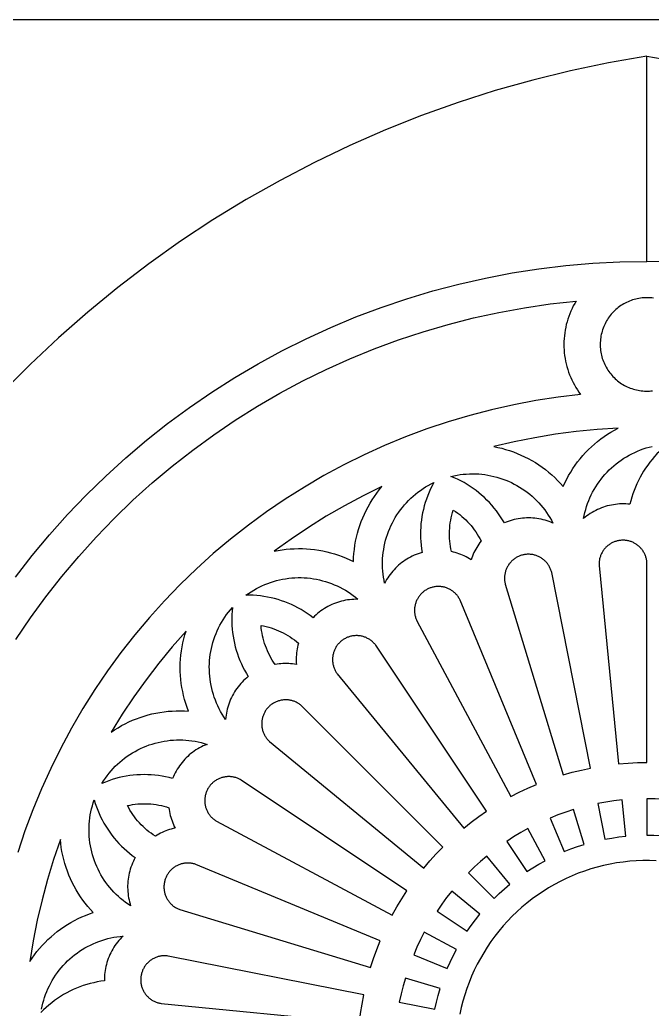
# Model space of a CAD drawing. Header units: millimetres. Extents: x 4241 to 4790, y 640 to 1600.
# Drawn here: x 4342.6 to 4516.7, y 1328 to 1600.3 of the extents above; entities that cross this region are included whole.
import ezdxf

# ---------------------------------------------------------------- set-up
doc = ezdxf.new("R2010")
doc.units = ezdxf.units.MM
doc.layers.add('Layer 05', color=12, linetype='Continuous', true_color=0xde0000)

msp = doc.modelspace()

# ---------------------------------------------------------------- linework, layer by layer
at = {"layer": 'Layer 05'}
msp.add_lwpolyline([(4240.62, 1077.15), (4789.85, 1077.15), (4789.85, 1600.32), (4240.62, 1600.32)], close=True, dxfattribs=at)
for points in [[(4515.24, 1590.32), (4504.68, 1588.48), (4494.19, 1586.28), (4483.78, 1583.73), (4473.47, 1580.82), (4463.26, 1577.55), (4453.17, 1573.94), (4443.21, 1569.99), (4433.39, 1565.7), (4423.72, 1561.07), (4414.22, 1556.12), (4404.89, 1550.84), (4395.75, 1545.25), (4386.8, 1539.35), (4378.06, 1533.15), (4369.54, 1526.64), (4361.25, 1519.86), (4353.19, 1512.79), (4345.39, 1505.45), (4337.83, 1497.85)], [(4515.24, 1533.82), (4515.24, 1590.32)], [(4515.24, 1533.82), (4515.24, 1590.32)], [(4515.24, 1590.32), (4525.79, 1588.48)], [(4341.36, 1446.94), (4345.94, 1452.83), (4350.72, 1458.56), (4355.7, 1464.12), (4360.86, 1469.51), (4366.21, 1474.72), (4371.73, 1479.74), (4377.42, 1484.57), (4383.27, 1489.2), (4389.28, 1493.62), (4395.44, 1497.84), (4401.74, 1501.85), (4408.17, 1505.63), (4414.72, 1509.2), (4421.4, 1512.53), (4428.19, 1515.64), (4435.08, 1518.51), (4442.06, 1521.14), (4449.13, 1523.53), (4456.28, 1525.67), (4463.49, 1527.57), (4470.77, 1529.23), (4478.1, 1530.63), (4485.48, 1531.77), (4492.89, 1532.67), (4500.32, 1533.31), (4507.77, 1533.69), (4515.24, 1533.82)], [(4522.7, 1533.69), (4515.24, 1533.82)], [(4341.5, 1429.72), (4345.52, 1435.66), (4349.74, 1441.45), (4354.16, 1447.09), (4358.78, 1452.58), (4363.58, 1457.91), (4368.56, 1463.06), (4373.71, 1468.05), (4379.04, 1472.85), (4384.53, 1477.46), (4390.17, 1481.88), (4395.96, 1486.1), (4401.9, 1490.12), (4407.97, 1493.94), (4414.17, 1497.54), (4420.49, 1500.92), (4426.93, 1504.08), (4433.47, 1507.02), (4440.1, 1509.74), (4446.83, 1512.22), (4453.64, 1514.46), (4460.52, 1516.47), (4467.47, 1518.25), (4474.47, 1519.78), (4481.52, 1521.06), (4488.62, 1522.11), (4495.74, 1522.9)], [(4495.74, 1522.9), (4495.35, 1522.23), (4494.97, 1521.54), (4494.62, 1520.84), (4494.3, 1520.13), (4493.99, 1519.41), (4493.72, 1518.68), (4493.47, 1517.94), (4493.24, 1517.19), (4493.04, 1516.44), (4492.87, 1515.68), (4492.72, 1514.91), (4492.6, 1514.14), (4492.5, 1513.36), (4492.43, 1512.58), (4492.39, 1511.8), (4492.37, 1511.02), (4492.39, 1510.24), (4492.42, 1509.46), (4492.49, 1508.68), (4492.58, 1507.9), (4492.7, 1507.13), (4492.84, 1506.36), (4493.01, 1505.6), (4493.21, 1504.84), (4493.43, 1504.09), (4493.68, 1503.35), (4493.95, 1502.62), (4494.25, 1501.9), (4494.57, 1501.18), (4494.92, 1500.48), (4495.29, 1499.8), (4495.68, 1499.12), (4496.09, 1498.46), (4496.53, 1497.81), (4496.99, 1497.18)], [(4517.02, 1523.7), (4516.57, 1523.75), (4516.13, 1523.79), (4515.68, 1523.81), (4515.24, 1523.82), (4514.79, 1523.81), (4514.34, 1523.79), (4513.9, 1523.75), (4513.46, 1523.7), (4513.01, 1523.63), (4512.58, 1523.54), (4512.14, 1523.44), (4511.71, 1523.33), (4511.28, 1523.2), (4510.86, 1523.05), (4510.44, 1522.89), (4510.03, 1522.72), (4509.63, 1522.53), (4509.23, 1522.33), (4508.84, 1522.12), (4508.45, 1521.89), (4508.08, 1521.65), (4507.71, 1521.39), (4507.35, 1521.12), (4507.01, 1520.84), (4506.67, 1520.55), (4506.34, 1520.25), (4506.02, 1519.93), (4505.72, 1519.61), (4505.42, 1519.27), (4505.14, 1518.93), (4504.87, 1518.57), (4504.61, 1518.21), (4504.37, 1517.84), (4504.13, 1517.45), (4503.92, 1517.06), (4503.71, 1516.67), (4503.52, 1516.26), (4503.34, 1515.86), (4503.18, 1515.44), (4503.03, 1515.02), (4502.9, 1514.59), (4502.78, 1514.16), (4502.68, 1513.73), (4502.59, 1513.29), (4502.51, 1512.85), (4502.46, 1512.41), (4502.41, 1511.96), (4502.39, 1511.52), (4502.37, 1511.07), (4502.38, 1510.62), (4502.4, 1510.18), (4502.43, 1509.73), (4502.48, 1509.29), (4502.55, 1508.85), (4502.63, 1508.41), (4502.73, 1507.97), (4502.84, 1507.54), (4502.96, 1507.11), (4503.1, 1506.69), (4503.26, 1506.27), (4503.43, 1505.86), (4503.61, 1505.45), (4503.81, 1505.05), (4504.02, 1504.66), (4504.25, 1504.27), (4504.49, 1503.89), (4504.74, 1503.53), (4505, 1503.17), (4505.28, 1502.82), (4505.57, 1502.48), (4505.87, 1502.14), (4506.18, 1501.83), (4506.5, 1501.52), (4506.84, 1501.22), (4507.18, 1500.93), (4507.53, 1500.66), (4507.89, 1500.4), (4508.27, 1500.15), (4508.64, 1499.91), (4509.03, 1499.69), (4509.43, 1499.48), (4509.83, 1499.29), (4510.24, 1499.11), (4510.65, 1498.94), (4511.07, 1498.79), (4511.5, 1498.65), (4511.92, 1498.53), (4512.36, 1498.42), (4512.79, 1498.33), (4513.23, 1498.25), (4513.68, 1498.19), (4514.12, 1498.15), (4514.57, 1498.11), (4515.01, 1498.1), (4515.46, 1498.1), (4515.91, 1498.11), (4516.35, 1498.15), (4516.79, 1498.19)], [(4496.99, 1497.18), (4490.81, 1496.45), (4484.66, 1495.51), (4478.55, 1494.36), (4472.48, 1493), (4466.46, 1491.43), (4460.49, 1489.66), (4454.59, 1487.68), (4448.76, 1485.5), (4443.01, 1483.13), (4437.35, 1480.56), (4431.77, 1477.8), (4426.3, 1474.84), (4420.92, 1471.71), (4415.66, 1468.39), (4410.52, 1464.89), (4405.49, 1461.22), (4400.6, 1457.37), (4395.84, 1453.37), (4391.22, 1449.2), (4386.75, 1444.88), (4382.42, 1440.4), (4378.25, 1435.78), (4374.25, 1431.02), (4370.4, 1426.13), (4366.73, 1421.11), (4363.23, 1415.96), (4359.91, 1410.7), (4356.78, 1405.32), (4353.83, 1399.85), (4351.06, 1394.27), (4348.49, 1388.61), (4346.12, 1382.86), (4343.94, 1377.03), (4341.97, 1371.13)], [(4507.29, 1487.91), (4501.52, 1487.55), (4495.77, 1486.99), (4490.04, 1486.24), (4484.34, 1485.29), (4478.67, 1484.16), (4473.05, 1482.83)], [(4492.18, 1471.85), (4492.64, 1472.87), (4493.15, 1473.88), (4493.68, 1474.86), (4494.25, 1475.83), (4494.86, 1476.78), (4495.49, 1477.71), (4496.16, 1478.62), (4496.86, 1479.5), (4497.58, 1480.36), (4498.34, 1481.19), (4499.13, 1482), (4499.94, 1482.77), (4500.78, 1483.52), (4501.64, 1484.25), (4502.53, 1484.94), (4503.44, 1485.6), (4504.37, 1486.22), (4505.32, 1486.82), (4506.3, 1487.38), (4507.29, 1487.91)], [(4473.05, 1482.83), (4474.15, 1482.62), (4475.25, 1482.36), (4476.33, 1482.07), (4477.41, 1481.73), (4478.47, 1481.37), (4479.52, 1480.96), (4480.55, 1480.52), (4481.57, 1480.05), (4482.58, 1479.54), (4483.56, 1479), (4484.53, 1478.42), (4485.47, 1477.81), (4486.4, 1477.17), (4487.3, 1476.5), (4488.18, 1475.79), (4489.03, 1475.06), (4489.86, 1474.3), (4490.66, 1473.51), (4491.43, 1472.69), (4492.18, 1471.85)], [(4497.81, 1463.04), (4497.97, 1463.88), (4498.17, 1464.71), (4498.39, 1465.53), (4498.64, 1466.35), (4498.91, 1467.16), (4499.22, 1467.96), (4499.55, 1468.74), (4499.91, 1469.52), (4500.29, 1470.28), (4500.7, 1471.03), (4501.14, 1471.76), (4501.6, 1472.48), (4502.09, 1473.18), (4502.6, 1473.87), (4503.13, 1474.54), (4503.69, 1475.18), (4504.27, 1475.81), (4504.87, 1476.42), (4505.49, 1477.01), (4506.13, 1477.57), (4506.79, 1478.12), (4507.46, 1478.64), (4508.16, 1479.13), (4508.87, 1479.61), (4509.6, 1480.05), (4510.34, 1480.48), (4511.1, 1480.87), (4511.87, 1481.24), (4512.65, 1481.59), (4513.44, 1481.9), (4514.24, 1482.19), (4515.06, 1482.45), (4515.88, 1482.69), (4516.71, 1482.89)], [(4520.93, 1483.48), (4520.17, 1482.85), (4519.42, 1482.19), (4518.7, 1481.51), (4518, 1480.8), (4517.32, 1480.07), (4516.67, 1479.32), (4516.05, 1478.55), (4515.45, 1477.75), (4514.88, 1476.94), (4514.34, 1476.1), (4513.82, 1475.25), (4513.34, 1474.38), (4512.88, 1473.5), (4512.46, 1472.6), (4512.07, 1471.69), (4511.7, 1470.76), (4511.37, 1469.83), (4511.07, 1468.88), (4510.81, 1467.92), (4510.57, 1466.95)], [(4461.28, 1474.63), (4462.11, 1474.82), (4462.95, 1474.98), (4463.79, 1475.12), (4464.64, 1475.22), (4465.49, 1475.29), (4466.35, 1475.34), (4467.2, 1475.35), (4468.05, 1475.34), (4468.91, 1475.3), (4469.76, 1475.22), (4470.61, 1475.12), (4471.45, 1474.99), (4472.29, 1474.83), (4473.12, 1474.64), (4473.95, 1474.43), (4474.77, 1474.18), (4475.57, 1473.91), (4476.37, 1473.61), (4477.16, 1473.28), (4477.94, 1472.92), (4478.7, 1472.54), (4479.45, 1472.13), (4480.19, 1471.7), (4480.91, 1471.24), (4481.61, 1470.76), (4482.3, 1470.25), (4482.97, 1469.72), (4483.62, 1469.16), (4484.25, 1468.59), (4484.86, 1467.99), (4485.45, 1467.37), (4486.02, 1466.74), (4486.57, 1466.08), (4487.09, 1465.4), (4487.59, 1464.71), (4488.06, 1464), (4488.51, 1463.28), (4488.94, 1462.54), (4489.34, 1461.78)], [(4475.99, 1461.82), (4475.49, 1462.68), (4474.95, 1463.52), (4474.39, 1464.34), (4473.8, 1465.14), (4473.19, 1465.92), (4472.55, 1466.68), (4471.88, 1467.42), (4471.19, 1468.13), (4470.47, 1468.82), (4469.73, 1469.49), (4468.97, 1470.13), (4468.19, 1470.74), (4467.39, 1471.33), (4466.56, 1471.89), (4465.72, 1472.42), (4464.87, 1472.92), (4463.99, 1473.39), (4463.1, 1473.84), (4462.2, 1474.25), (4461.28, 1474.63)], [(4442.25, 1471.82), (4437.06, 1469.27), (4431.96, 1466.55), (4426.96, 1463.67), (4422.05, 1460.61), (4417.25, 1457.4), (4412.56, 1454.02)], [(4434.44, 1451.19), (4434.48, 1452.31), (4434.56, 1453.43), (4434.68, 1454.55), (4434.83, 1455.67), (4435.03, 1456.77), (4435.26, 1457.88), (4435.53, 1458.97), (4435.84, 1460.05), (4436.18, 1461.12), (4436.56, 1462.18), (4436.98, 1463.22), (4437.43, 1464.25), (4437.92, 1465.27), (4438.44, 1466.26), (4438.99, 1467.24), (4439.58, 1468.2), (4440.2, 1469.14), (4440.86, 1470.05), (4441.54, 1470.95), (4442.25, 1471.82)], [(4443.02, 1445.21), (4442.85, 1446.04), (4442.7, 1446.89), (4442.59, 1447.73), (4442.51, 1448.58), (4442.46, 1449.43), (4442.43, 1450.29), (4442.44, 1451.14), (4442.47, 1452), (4442.54, 1452.85), (4442.63, 1453.7), (4442.75, 1454.54), (4442.91, 1455.38), (4443.09, 1456.22), (4443.3, 1457.05), (4443.53, 1457.87), (4443.8, 1458.68), (4444.09, 1459.48), (4444.41, 1460.27), (4444.76, 1461.05), (4445.14, 1461.82), (4445.54, 1462.57), (4445.96, 1463.31), (4446.42, 1464.04), (4446.89, 1464.75), (4447.39, 1465.44), (4447.92, 1466.11), (4448.46, 1466.77), (4449.03, 1467.4), (4449.62, 1468.02), (4450.24, 1468.62), (4450.87, 1469.19), (4451.52, 1469.74), (4452.19, 1470.27), (4452.88, 1470.78), (4453.58, 1471.26), (4454.3, 1471.72), (4455.04, 1472.15), (4455.79, 1472.56), (4456.56, 1472.94)], [(4456.56, 1472.94), (4456.09, 1472.06), (4455.65, 1471.17), (4455.24, 1470.26), (4454.87, 1469.34), (4454.52, 1468.41), (4454.21, 1467.47), (4453.93, 1466.51), (4453.68, 1465.55), (4453.46, 1464.58), (4453.28, 1463.6), (4453.13, 1462.62), (4453.02, 1461.63), (4452.94, 1460.64), (4452.89, 1459.65), (4452.87, 1458.65), (4452.89, 1457.66), (4452.95, 1456.67), (4453.03, 1455.68), (4453.15, 1454.69), (4453.31, 1453.71)], [(4461.42, 1453.95), (4461.27, 1454.65), (4461.14, 1455.36), (4461.04, 1456.08), (4460.96, 1456.8), (4460.91, 1457.52), (4460.88, 1458.24), (4460.88, 1458.96), (4460.9, 1459.69), (4460.94, 1460.41), (4461.01, 1461.13), (4461.1, 1461.84), (4461.22, 1462.56), (4461.36, 1463.27), (4461.53, 1463.97), (4461.72, 1464.67), (4461.93, 1465.36)], [(4461.93, 1465.36), (4462.54, 1464.96), (4463.13, 1464.54), (4463.7, 1464.1), (4464.26, 1463.64), (4464.8, 1463.17), (4465.33, 1462.67), (4465.84, 1462.16), (4466.33, 1461.63), (4466.81, 1461.09), (4467.26, 1460.52), (4467.7, 1459.95), (4468.11, 1459.36), (4468.51, 1458.75), (4468.88, 1458.13), (4469.24, 1457.5), (4469.57, 1456.86)], [(4510.57, 1466.95), (4510, 1467.01), (4509.43, 1467.05), (4508.86, 1467.06), (4508.29, 1467.06), (4507.72, 1467.04), (4507.15, 1467), (4506.58, 1466.93), (4506.01, 1466.85), (4505.45, 1466.75), (4504.89, 1466.63), (4504.33, 1466.49), (4503.78, 1466.34), (4503.24, 1466.16), (4502.7, 1465.96), (4502.17, 1465.75), (4501.65, 1465.51), (4501.13, 1465.26), (4500.62, 1465), (4500.13, 1464.71), (4499.64, 1464.41), (4499.17, 1464.09), (4498.7, 1463.75), (4498.25, 1463.4), (4497.81, 1463.04)], [(4489.34, 1461.78), (4488.81, 1462), (4488.28, 1462.21), (4487.74, 1462.39), (4487.19, 1462.56), (4486.64, 1462.71), (4486.08, 1462.84), (4485.52, 1462.95), (4484.95, 1463.04), (4484.38, 1463.11), (4483.81, 1463.16), (4483.24, 1463.19), (4482.67, 1463.2), (4482.1, 1463.2), (4481.52, 1463.17), (4480.95, 1463.12), (4480.39, 1463.05), (4479.82, 1462.97), (4479.26, 1462.86), (4478.7, 1462.73), (4478.15, 1462.59), (4477.6, 1462.43), (4477.05, 1462.24), (4476.52, 1462.04), (4475.99, 1461.82)], [(4515.24, 1450.79), (4515.22, 1451.02), (4515.2, 1451.25), (4515.17, 1451.47), (4515.13, 1451.7), (4515.08, 1451.92), (4515.03, 1452.14), (4514.97, 1452.36), (4514.9, 1452.58), (4514.82, 1452.79), (4514.74, 1453), (4514.65, 1453.21), (4514.55, 1453.42), (4514.44, 1453.62), (4514.33, 1453.82), (4514.21, 1454.01), (4514.09, 1454.2), (4513.95, 1454.39), (4513.82, 1454.57), (4513.67, 1454.74), (4513.52, 1454.91), (4513.36, 1455.08), (4513.2, 1455.24), (4513.04, 1455.39), (4512.86, 1455.54), (4512.68, 1455.69), (4512.5, 1455.82), (4512.32, 1455.95), (4512.12, 1456.07), (4511.93, 1456.19), (4511.73, 1456.3), (4511.53, 1456.4), (4511.32, 1456.5), (4511.11, 1456.59), (4510.9, 1456.67), (4510.68, 1456.74), (4510.46, 1456.81), (4510.24, 1456.87), (4510.02, 1456.92), (4509.8, 1456.96), (4509.57, 1457), (4509.35, 1457.03), (4509.12, 1457.05), (4508.89, 1457.06), (4508.67, 1457.06), (4508.44, 1457.06), (4508.21, 1457.05), (4507.98, 1457.03), (4507.76, 1457), (4507.53, 1456.97), (4507.31, 1456.93), (4507.09, 1456.88), (4506.87, 1456.82), (4506.65, 1456.75), (4506.43, 1456.68), (4506.22, 1456.6), (4506.01, 1456.51), (4505.8, 1456.42), (4505.6, 1456.32), (4505.4, 1456.21), (4505.2, 1456.09), (4505.01, 1455.97), (4504.82, 1455.84), (4504.64, 1455.71), (4504.46, 1455.57), (4504.29, 1455.42), (4504.12, 1455.26), (4503.96, 1455.11), (4503.8, 1454.94), (4503.65, 1454.77), (4503.5, 1454.6), (4503.36, 1454.42), (4503.23, 1454.23), (4503.1, 1454.04), (4502.98, 1453.85), (4502.87, 1453.65), (4502.76, 1453.45), (4502.67, 1453.24), (4502.57, 1453.04), (4502.49, 1452.83), (4502.41, 1452.61), (4502.34, 1452.39), (4502.28, 1452.18), (4502.22, 1451.95), (4502.18, 1451.73), (4502.14, 1451.51), (4502.1, 1451.28), (4502.08, 1451.06), (4502.06, 1450.83), (4502.05, 1450.6), (4502.05, 1450.37), (4502.06, 1450.15)], [(4412.56, 1454.02), (4413.66, 1454.24), (4414.77, 1454.42), (4415.89, 1454.57), (4417.01, 1454.67), (4418.13, 1454.74), (4419.26, 1454.77), (4420.38, 1454.76), (4421.51, 1454.71), (4422.63, 1454.62), (4423.74, 1454.5), (4424.86, 1454.33), (4425.96, 1454.13), (4427.06, 1453.89), (4428.15, 1453.62), (4429.23, 1453.3), (4430.3, 1452.95), (4431.36, 1452.56), (4432.4, 1452.14), (4433.43, 1451.68), (4434.44, 1451.19)], [(4469.57, 1456.86), (4469.24, 1456.44), (4468.94, 1456), (4468.64, 1455.56), (4468.36, 1455.1), (4468.09, 1454.64), (4467.84, 1454.16), (4467.61, 1453.68), (4467.39, 1453.2), (4467.18, 1452.7), (4466.99, 1452.2), (4466.82, 1451.7)], [(4453.31, 1453.71), (4452.76, 1453.54), (4452.22, 1453.36), (4451.68, 1453.15), (4451.16, 1452.93), (4450.64, 1452.69), (4450.12, 1452.44), (4449.62, 1452.16), (4449.13, 1451.87), (4448.65, 1451.56), (4448.18, 1451.24), (4447.72, 1450.89), (4447.27, 1450.54), (4446.83, 1450.17), (4446.41, 1449.78), (4446, 1449.38), (4445.61, 1448.96), (4445.23, 1448.53), (4444.87, 1448.09), (4444.52, 1447.64), (4444.18, 1447.17), (4443.87, 1446.7), (4443.57, 1446.21), (4443.28, 1445.71), (4443.02, 1445.21)], [(4466.82, 1451.7), (4466.37, 1451.98), (4465.9, 1452.25), (4465.43, 1452.5), (4464.95, 1452.74), (4464.47, 1452.96), (4463.97, 1453.16), (4463.47, 1453.35), (4462.97, 1453.53), (4462.46, 1453.68), (4461.94, 1453.82), (4461.42, 1453.95)], [(4489.01, 1448.21), (4488.95, 1448.43), (4488.89, 1448.65), (4488.81, 1448.86), (4488.73, 1449.08), (4488.64, 1449.29), (4488.55, 1449.49), (4488.44, 1449.7), (4488.33, 1449.89), (4488.22, 1450.09), (4488.09, 1450.28), (4487.96, 1450.47), (4487.83, 1450.65), (4487.69, 1450.83), (4487.54, 1451), (4487.38, 1451.17), (4487.22, 1451.33), (4487.06, 1451.49), (4486.88, 1451.64), (4486.71, 1451.78), (4486.53, 1451.92), (4486.34, 1452.05), (4486.15, 1452.18), (4485.96, 1452.29), (4485.76, 1452.41), (4485.56, 1452.51), (4485.35, 1452.61), (4485.14, 1452.7), (4484.93, 1452.78), (4484.72, 1452.86), (4484.5, 1452.93), (4484.28, 1452.99), (4484.06, 1453.04), (4483.84, 1453.09), (4483.61, 1453.13), (4483.39, 1453.16), (4483.16, 1453.18), (4482.93, 1453.2), (4482.71, 1453.2), (4482.48, 1453.2), (4482.25, 1453.19), (4482.02, 1453.18), (4481.8, 1453.15), (4481.57, 1453.12), (4481.35, 1453.08), (4481.12, 1453.03), (4480.9, 1452.98), (4480.68, 1452.91), (4480.47, 1452.84), (4480.25, 1452.77), (4480.04, 1452.68), (4479.84, 1452.59), (4479.63, 1452.49), (4479.43, 1452.38), (4479.23, 1452.27), (4479.04, 1452.15), (4478.85, 1452.02), (4478.66, 1451.89), (4478.48, 1451.75), (4478.31, 1451.6), (4478.14, 1451.45), (4477.98, 1451.29), (4477.82, 1451.13), (4477.66, 1450.96), (4477.52, 1450.79), (4477.37, 1450.61), (4477.24, 1450.43), (4477.11, 1450.24), (4476.99, 1450.05), (4476.87, 1449.85), (4476.77, 1449.65), (4476.66, 1449.45), (4476.57, 1449.24), (4476.48, 1449.03), (4476.4, 1448.82), (4476.33, 1448.6), (4476.26, 1448.38), (4476.21, 1448.16), (4476.16, 1447.94), (4476.12, 1447.72), (4476.08, 1447.49), (4476.05, 1447.27), (4476.04, 1447.04), (4476.02, 1446.81), (4476.02, 1446.58), (4476.03, 1446.36), (4476.04, 1446.13), (4476.06, 1445.9), (4476.09, 1445.68), (4476.12, 1445.45), (4476.17, 1445.23), (4476.22, 1445.01)], [(4502.06, 1450.15), (4507.44, 1395.51)], [(4515.24, 1395.89), (4515.24, 1450.79)], [(4404.83, 1441.94), (4405.52, 1442.43), (4406.24, 1442.9), (4406.97, 1443.35), (4407.71, 1443.77), (4408.47, 1444.16), (4409.24, 1444.53), (4410.02, 1444.87), (4410.81, 1445.18), (4411.62, 1445.47), (4412.43, 1445.73), (4413.26, 1445.96), (4414.09, 1446.16), (4414.92, 1446.34), (4415.76, 1446.48), (4416.61, 1446.6), (4417.46, 1446.68), (4418.31, 1446.74), (4419.17, 1446.77), (4420.02, 1446.76), (4420.87, 1446.73), (4421.73, 1446.67), (4422.57, 1446.58), (4423.42, 1446.46), (4424.26, 1446.31), (4425.1, 1446.14), (4425.93, 1445.93), (4426.75, 1445.7), (4427.56, 1445.44), (4428.36, 1445.14), (4429.16, 1444.83), (4429.94, 1444.48), (4430.71, 1444.11), (4431.46, 1443.71), (4432.2, 1443.29), (4432.93, 1442.84), (4433.64, 1442.37), (4434.34, 1441.87), (4435.01, 1441.35), (4435.67, 1440.8)], [(4499.72, 1394.36), (4489.01, 1448.21)], [(4463.8, 1440.56), (4463.7, 1440.77), (4463.59, 1440.97), (4463.48, 1441.16), (4463.35, 1441.36), (4463.23, 1441.54), (4463.09, 1441.73), (4462.95, 1441.91), (4462.8, 1442.08), (4462.65, 1442.25), (4462.49, 1442.41), (4462.33, 1442.57), (4462.16, 1442.72), (4461.99, 1442.87), (4461.81, 1443.01), (4461.62, 1443.14), (4461.43, 1443.27), (4461.24, 1443.39), (4461.04, 1443.51), (4460.84, 1443.61), (4460.64, 1443.71), (4460.43, 1443.81), (4460.22, 1443.89), (4460.01, 1443.97), (4459.79, 1444.04), (4459.57, 1444.11), (4459.35, 1444.16), (4459.13, 1444.21), (4458.9, 1444.25), (4458.68, 1444.28), (4458.45, 1444.31), (4458.23, 1444.33), (4458, 1444.34), (4457.77, 1444.34), (4457.54, 1444.33), (4457.32, 1444.32), (4457.09, 1444.29), (4456.86, 1444.27), (4456.64, 1444.23), (4456.42, 1444.18), (4456.19, 1444.13), (4455.97, 1444.07), (4455.76, 1444), (4455.54, 1443.93), (4455.33, 1443.84), (4455.12, 1443.75), (4454.92, 1443.65), (4454.71, 1443.55), (4454.51, 1443.44), (4454.32, 1443.32), (4454.13, 1443.2), (4453.94, 1443.06), (4453.76, 1442.93), (4453.59, 1442.78), (4453.41, 1442.63), (4453.25, 1442.48), (4453.09, 1442.32), (4452.93, 1442.15), (4452.78, 1441.98), (4452.64, 1441.8), (4452.5, 1441.62), (4452.37, 1441.43), (4452.25, 1441.24), (4452.13, 1441.05), (4452.02, 1440.85), (4451.92, 1440.65), (4451.82, 1440.44), (4451.73, 1440.23), (4451.65, 1440.02), (4451.57, 1439.8), (4451.51, 1439.59), (4451.45, 1439.37), (4451.39, 1439.14), (4451.35, 1438.92), (4451.31, 1438.7), (4451.28, 1438.47), (4451.26, 1438.24), (4451.25, 1438.02), (4451.24, 1437.79), (4451.25, 1437.56), (4451.26, 1437.33), (4451.27, 1437.11), (4451.3, 1436.88), (4451.33, 1436.66), (4451.37, 1436.43), (4451.42, 1436.21), (4451.48, 1435.99), (4451.54, 1435.77), (4451.62, 1435.55), (4451.7, 1435.34), (4451.78, 1435.13), (4451.88, 1434.92)], [(4476.22, 1445.01), (4492.16, 1392.47)], [(4423.32, 1435.73), (4422.53, 1436.33), (4421.71, 1436.9), (4420.88, 1437.45), (4420.03, 1437.96), (4419.16, 1438.45), (4418.28, 1438.9), (4417.38, 1439.33), (4416.47, 1439.72), (4415.54, 1440.09), (4414.61, 1440.42), (4413.66, 1440.72), (4412.7, 1440.99), (4411.73, 1441.22), (4410.76, 1441.43), (4409.78, 1441.59), (4408.8, 1441.73), (4407.81, 1441.83), (4406.82, 1441.9), (4405.82, 1441.94), (4404.83, 1441.94)], [(4435.67, 1440.8), (4435.1, 1440.81), (4434.53, 1440.79), (4433.95, 1440.76), (4433.38, 1440.7), (4432.82, 1440.63), (4432.25, 1440.53), (4431.69, 1440.42), (4431.13, 1440.29), (4430.58, 1440.13), (4430.04, 1439.96), (4429.5, 1439.77), (4428.96, 1439.56), (4428.44, 1439.34), (4427.92, 1439.09), (4427.41, 1438.83), (4426.91, 1438.55), (4426.42, 1438.26), (4425.94, 1437.94), (4425.47, 1437.61), (4425.02, 1437.27), (4424.57, 1436.91), (4424.14, 1436.53), (4423.72, 1436.14), (4423.32, 1435.73)], [(4399.22, 1407.76), (4398.74, 1408.47), (4398.29, 1409.2), (4397.86, 1409.93), (4397.46, 1410.69), (4397.08, 1411.46), (4396.73, 1412.24), (4396.41, 1413.03), (4396.12, 1413.83), (4395.85, 1414.64), (4395.61, 1415.46), (4395.4, 1416.29), (4395.22, 1417.12), (4395.07, 1417.96), (4394.94, 1418.81), (4394.85, 1419.66), (4394.78, 1420.51), (4394.75, 1421.36), (4394.74, 1422.22), (4394.76, 1423.07), (4394.82, 1423.92), (4394.9, 1424.77), (4395.01, 1425.62), (4395.15, 1426.46), (4395.32, 1427.3), (4395.52, 1428.13), (4395.74, 1428.95), (4396, 1429.77), (4396.28, 1430.57), (4396.59, 1431.37), (4396.93, 1432.15), (4397.29, 1432.93), (4397.68, 1433.69), (4398.1, 1434.43), (4398.54, 1435.16), (4399.01, 1435.88), (4399.5, 1436.58), (4400.01, 1437.26), (4400.55, 1437.92), (4401.11, 1438.57)], [(4401.11, 1438.57), (4401.01, 1437.58), (4400.95, 1436.59), (4400.92, 1435.59), (4400.93, 1434.6), (4400.97, 1433.6), (4401.04, 1432.61), (4401.14, 1431.62), (4401.28, 1430.64), (4401.46, 1429.66), (4401.66, 1428.69), (4401.9, 1427.72), (4402.17, 1426.77), (4402.47, 1425.82), (4402.81, 1424.88), (4403.18, 1423.96), (4403.58, 1423.05), (4404, 1422.15), (4404.46, 1421.27), (4404.95, 1420.4), (4405.47, 1419.56)], [(4484.81, 1389.84), (4463.8, 1440.56)], [(4412.87, 1422.88), (4412.46, 1423.48), (4412.07, 1424.08), (4411.71, 1424.71), (4411.36, 1425.34), (4411.03, 1425.99), (4410.73, 1426.64), (4410.45, 1427.31), (4410.19, 1427.98), (4409.96, 1428.67), (4409.75, 1429.36), (4409.56, 1430.06), (4409.4, 1430.76), (4409.26, 1431.47), (4409.14, 1432.18), (4409.05, 1432.9), (4408.98, 1433.62)], [(4408.98, 1433.62), (4409.69, 1433.48), (4410.4, 1433.32), (4411.09, 1433.13), (4411.79, 1432.93), (4412.47, 1432.69), (4413.15, 1432.44), (4413.81, 1432.16), (4414.47, 1431.86), (4415.12, 1431.54), (4415.75, 1431.19), (4416.38, 1430.83), (4416.99, 1430.44), (4417.58, 1430.03), (4418.17, 1429.61), (4418.73, 1429.16), (4419.29, 1428.69)], [(4451.88, 1434.92), (4477.76, 1386.5)], [(4388.33, 1432.06), (4384.51, 1427.72), (4380.84, 1423.26), (4377.31, 1418.67), (4373.95, 1413.97), (4370.75, 1409.16), (4367.71, 1404.25)], [(4389, 1410.01), (4388.61, 1411.06), (4388.25, 1412.13), (4387.93, 1413.21), (4387.65, 1414.3), (4387.41, 1415.39), (4387.2, 1416.5), (4387.03, 1417.61), (4386.9, 1418.73), (4386.81, 1419.85), (4386.76, 1420.97), (4386.74, 1422.1), (4386.76, 1423.22), (4386.83, 1424.35), (4386.93, 1425.47), (4387.07, 1426.58), (4387.24, 1427.69), (4387.46, 1428.8), (4387.71, 1429.89), (4388, 1430.98), (4388.33, 1432.06)], [(4440.56, 1428.14), (4440.42, 1428.32), (4440.28, 1428.5), (4440.13, 1428.67), (4439.97, 1428.83), (4439.81, 1428.99), (4439.64, 1429.15), (4439.47, 1429.3), (4439.29, 1429.44), (4439.11, 1429.57), (4438.92, 1429.7), (4438.73, 1429.83), (4438.53, 1429.94), (4438.33, 1430.05), (4438.13, 1430.15), (4437.92, 1430.25), (4437.71, 1430.34), (4437.5, 1430.42), (4437.28, 1430.49), (4437.07, 1430.56), (4436.85, 1430.62), (4436.62, 1430.67), (4436.4, 1430.71), (4436.18, 1430.74), (4435.95, 1430.77), (4435.72, 1430.79), (4435.5, 1430.8), (4435.27, 1430.81), (4435.04, 1430.8), (4434.81, 1430.79), (4434.59, 1430.77), (4434.36, 1430.75), (4434.14, 1430.71), (4433.91, 1430.67), (4433.69, 1430.62), (4433.47, 1430.56), (4433.25, 1430.49), (4433.04, 1430.42), (4432.82, 1430.34), (4432.61, 1430.25), (4432.41, 1430.16), (4432.2, 1430.05), (4432, 1429.94), (4431.81, 1429.83), (4431.62, 1429.71), (4431.43, 1429.58), (4431.25, 1429.44), (4431.07, 1429.3), (4430.89, 1429.15), (4430.73, 1429), (4430.56, 1428.84), (4430.41, 1428.67), (4430.26, 1428.5), (4430.11, 1428.33), (4429.97, 1428.15), (4429.84, 1427.96), (4429.71, 1427.77), (4429.59, 1427.58), (4429.48, 1427.38), (4429.37, 1427.18), (4429.28, 1426.97), (4429.18, 1426.77), (4429.1, 1426.55), (4429.02, 1426.34), (4428.95, 1426.12), (4428.89, 1425.9), (4428.84, 1425.68), (4428.79, 1425.46), (4428.75, 1425.24), (4428.72, 1425.01), (4428.69, 1424.78), (4428.68, 1424.56), (4428.67, 1424.33), (4428.67, 1424.1), (4428.68, 1423.87), (4428.69, 1423.65), (4428.72, 1423.42), (4428.75, 1423.2), (4428.79, 1422.97), (4428.83, 1422.75), (4428.89, 1422.53), (4428.95, 1422.31), (4429.02, 1422.09), (4429.1, 1421.88), (4429.18, 1421.67), (4429.27, 1421.46), (4429.37, 1421.25), (4429.48, 1421.05), (4429.59, 1420.85), (4429.71, 1420.66), (4429.84, 1420.47), (4429.97, 1420.28)], [(4419.29, 1428.69), (4419.15, 1428.18), (4419.03, 1427.65), (4418.93, 1427.13), (4418.84, 1426.6), (4418.77, 1426.07), (4418.72, 1425.54), (4418.69, 1425.01), (4418.67, 1424.47), (4418.67, 1423.94), (4418.69, 1423.4), (4418.72, 1422.87)], [(4471.06, 1382.49), (4440.56, 1428.14)], [(4418.72, 1422.87), (4418.2, 1422.96), (4417.67, 1423.03), (4417.13, 1423.08), (4416.6, 1423.11), (4416.07, 1423.13), (4415.53, 1423.13), (4415, 1423.12), (4414.46, 1423.08), (4413.93, 1423.03), (4413.4, 1422.97), (4412.87, 1422.88)], [(4405.47, 1419.56), (4405.03, 1419.19), (4404.6, 1418.82), (4404.18, 1418.42), (4403.78, 1418.02), (4403.39, 1417.6), (4403.02, 1417.16), (4402.66, 1416.72), (4402.31, 1416.26), (4401.99, 1415.79), (4401.68, 1415.31), (4401.38, 1414.82), (4401.11, 1414.32), (4400.85, 1413.81), (4400.6, 1413.29), (4400.38, 1412.76), (4400.18, 1412.23), (4399.99, 1411.68), (4399.82, 1411.14), (4399.67, 1410.59), (4399.54, 1410.03), (4399.43, 1409.47), (4399.34, 1408.9), (4399.27, 1408.33), (4399.22, 1407.76)], [(4429.97, 1420.28), (4464.8, 1377.84)], [(4420.19, 1411.43), (4420.02, 1411.58), (4419.85, 1411.72), (4419.67, 1411.86), (4419.48, 1411.99), (4419.29, 1412.11), (4419.09, 1412.23), (4418.9, 1412.34), (4418.69, 1412.45), (4418.49, 1412.55), (4418.28, 1412.64), (4418.07, 1412.72), (4417.85, 1412.8), (4417.64, 1412.86), (4417.42, 1412.92), (4417.19, 1412.98), (4416.97, 1413.02), (4416.75, 1413.06), (4416.52, 1413.09), (4416.3, 1413.11), (4416.07, 1413.13), (4415.84, 1413.13), (4415.61, 1413.13), (4415.39, 1413.12), (4415.16, 1413.11), (4414.93, 1413.08), (4414.71, 1413.05), (4414.48, 1413.01), (4414.26, 1412.96), (4414.04, 1412.9), (4413.82, 1412.84), (4413.6, 1412.77), (4413.39, 1412.69), (4413.18, 1412.61), (4412.97, 1412.51), (4412.77, 1412.41), (4412.57, 1412.31), (4412.37, 1412.19), (4412.18, 1412.07), (4411.99, 1411.94), (4411.8, 1411.81), (4411.62, 1411.67), (4411.45, 1411.53), (4411.28, 1411.37), (4411.11, 1411.22), (4410.96, 1411.05), (4410.8, 1410.88), (4410.66, 1410.71), (4410.52, 1410.53), (4410.38, 1410.35), (4410.25, 1410.16), (4410.13, 1409.97), (4410.02, 1409.77), (4409.91, 1409.57), (4409.81, 1409.37), (4409.71, 1409.16), (4409.63, 1408.95), (4409.55, 1408.73), (4409.47, 1408.52), (4409.41, 1408.3), (4409.35, 1408.08), (4409.3, 1407.86), (4409.26, 1407.63), (4409.23, 1407.41), (4409.2, 1407.18), (4409.18, 1406.96), (4409.17, 1406.73), (4409.17, 1406.5), (4409.18, 1406.27), (4409.19, 1406.05), (4409.21, 1405.82), (4409.24, 1405.59), (4409.28, 1405.37), (4409.32, 1405.14), (4409.37, 1404.92), (4409.43, 1404.7), (4409.5, 1404.49), (4409.57, 1404.27), (4409.65, 1404.06), (4409.74, 1403.85), (4409.84, 1403.64), (4409.94, 1403.44), (4410.05, 1403.24), (4410.17, 1403.05), (4410.3, 1402.85), (4410.43, 1402.67), (4410.56, 1402.49), (4410.71, 1402.31), (4410.86, 1402.14), (4411.01, 1401.97), (4411.17, 1401.81), (4411.34, 1401.65)], [(4459.02, 1372.6), (4420.19, 1411.43)], [(4367.71, 1404.25), (4368.64, 1404.88), (4369.6, 1405.47), (4370.57, 1406.03), (4371.57, 1406.56), (4372.58, 1407.05), (4373.61, 1407.5), (4374.65, 1407.93), (4375.71, 1408.31), (4376.77, 1408.66), (4377.86, 1408.97), (4378.95, 1409.25), (4380.05, 1409.48), (4381.15, 1409.68), (4382.27, 1409.85), (4383.38, 1409.97), (4384.51, 1410.05), (4385.63, 1410.1), (4386.75, 1410.11), (4387.88, 1410.08), (4389, 1410.01)], [(4365.19, 1390.13), (4365.64, 1390.85), (4366.12, 1391.56), (4366.62, 1392.25), (4367.15, 1392.92), (4367.7, 1393.58), (4368.27, 1394.21), (4368.86, 1394.83), (4369.47, 1395.42), (4370.11, 1395.99), (4370.76, 1396.54), (4371.43, 1397.07), (4372.12, 1397.58), (4372.83, 1398.06), (4373.55, 1398.51), (4374.29, 1398.94), (4375.04, 1399.35), (4375.81, 1399.73), (4376.58, 1400.08), (4377.37, 1400.4), (4378.17, 1400.7), (4378.98, 1400.97), (4379.8, 1401.21), (4380.63, 1401.43), (4381.46, 1401.61), (4382.3, 1401.77), (4383.15, 1401.89), (4384, 1401.99), (4384.85, 1402.06), (4385.7, 1402.1), (4386.56, 1402.11), (4387.41, 1402.09), (4388.26, 1402.04), (4389.11, 1401.96), (4389.96, 1401.85), (4390.8, 1401.72), (4391.64, 1401.55), (4392.47, 1401.36), (4393.3, 1401.13), (4394.11, 1400.88)], [(4394.11, 1400.88), (4393.58, 1400.67), (4393.06, 1400.43), (4392.55, 1400.18), (4392.04, 1399.91), (4391.55, 1399.63), (4391.06, 1399.33), (4390.58, 1399.01), (4390.12, 1398.67), (4389.67, 1398.32), (4389.23, 1397.95), (4388.8, 1397.57), (4388.39, 1397.17), (4387.99, 1396.76), (4387.61, 1396.34), (4387.24, 1395.9), (4386.88, 1395.45), (4386.54, 1394.99), (4386.22, 1394.52), (4385.92, 1394.03), (4385.63, 1393.54), (4385.35, 1393.04), (4385.1, 1392.52), (4384.86, 1392), (4384.64, 1391.47)], [(4411.34, 1401.65), (4453.78, 1366.82)], [(4507.44, 1395.51), (4510.04, 1395.72), (4512.63, 1395.85), (4515.24, 1395.89)], [(4384.64, 1391.47), (4383.68, 1391.72), (4382.71, 1391.94), (4381.73, 1392.12), (4380.75, 1392.27), (4379.76, 1392.39), (4378.77, 1392.47), (4377.78, 1392.52), (4376.79, 1392.54), (4375.79, 1392.52), (4374.8, 1392.47), (4373.81, 1392.38), (4372.82, 1392.26), (4371.84, 1392.11), (4370.86, 1391.93), (4369.89, 1391.71), (4368.93, 1391.46), (4367.98, 1391.17), (4367.04, 1390.86), (4366.11, 1390.51), (4365.19, 1390.13)], [(4403.48, 1391.06), (4403.28, 1391.17), (4403.08, 1391.28), (4402.88, 1391.38), (4402.67, 1391.47), (4402.46, 1391.56), (4402.24, 1391.63), (4402.03, 1391.71), (4401.81, 1391.77), (4401.59, 1391.82), (4401.36, 1391.87), (4401.14, 1391.91), (4400.92, 1391.94), (4400.69, 1391.97), (4400.46, 1391.99), (4400.23, 1391.99), (4400.01, 1392), (4399.78, 1391.99), (4399.55, 1391.97), (4399.33, 1391.95), (4399.1, 1391.92), (4398.88, 1391.88), (4398.65, 1391.84), (4398.43, 1391.78), (4398.21, 1391.72), (4397.99, 1391.66), (4397.78, 1391.58), (4397.57, 1391.5), (4397.36, 1391.41), (4397.15, 1391.31), (4396.95, 1391.2), (4396.75, 1391.09), (4396.56, 1390.97), (4396.37, 1390.85), (4396.18, 1390.72), (4396, 1390.58), (4395.83, 1390.43), (4395.65, 1390.28), (4395.49, 1390.13), (4395.33, 1389.97), (4395.17, 1389.8), (4395.02, 1389.63), (4394.88, 1389.45), (4394.75, 1389.27), (4394.61, 1389.08), (4394.49, 1388.89), (4394.37, 1388.69), (4394.26, 1388.49), (4394.16, 1388.29), (4394.06, 1388.09), (4393.98, 1387.88), (4393.89, 1387.66), (4393.82, 1387.45), (4393.75, 1387.23), (4393.69, 1387.01), (4393.64, 1386.79), (4393.6, 1386.57), (4393.56, 1386.34), (4393.53, 1386.12), (4393.51, 1385.89), (4393.5, 1385.66), (4393.49, 1385.43), (4393.5, 1385.21), (4393.51, 1384.98), (4393.53, 1384.75), (4393.55, 1384.53), (4393.59, 1384.3), (4393.63, 1384.08), (4393.68, 1383.85), (4393.73, 1383.63), (4393.8, 1383.42), (4393.87, 1383.2), (4393.95, 1382.99), (4394.04, 1382.78), (4394.13, 1382.57), (4394.23, 1382.36), (4394.34, 1382.16), (4394.46, 1381.97), (4394.58, 1381.78), (4394.71, 1381.59), (4394.84, 1381.4), (4394.98, 1381.23), (4395.13, 1381.05), (4395.28, 1380.88), (4395.44, 1380.72), (4395.61, 1380.56), (4395.78, 1380.41), (4395.95, 1380.27), (4396.13, 1380.13), (4396.32, 1379.99), (4396.5, 1379.87), (4396.7, 1379.74)], [(4492.16, 1392.47), (4494.66, 1393.18), (4497.18, 1393.81), (4499.72, 1394.36)], [(4449.13, 1360.56), (4403.48, 1391.06)], [(4477.76, 1386.5), (4480.07, 1387.69), (4482.42, 1388.8), (4484.81, 1389.84)], [(4373.08, 1356.41), (4372.37, 1356.88), (4371.67, 1357.38), (4370.99, 1357.9), (4370.33, 1358.44), (4369.69, 1359), (4369.07, 1359.59), (4368.47, 1360.2), (4367.89, 1360.83), (4367.34, 1361.47), (4366.8, 1362.14), (4366.29, 1362.82), (4365.8, 1363.53), (4365.34, 1364.24), (4364.9, 1364.98), (4364.49, 1365.73), (4364.11, 1366.49), (4363.75, 1367.26), (4363.41, 1368.05), (4363.11, 1368.85), (4362.83, 1369.65), (4362.58, 1370.47), (4362.36, 1371.3), (4362.17, 1372.13), (4362, 1372.97), (4361.87, 1373.81), (4361.76, 1374.66), (4361.68, 1375.51), (4361.64, 1376.36), (4361.62, 1377.21), (4361.63, 1378.07), (4361.67, 1378.92), (4361.74, 1379.77), (4361.84, 1380.62), (4361.97, 1381.46), (4362.13, 1382.3), (4362.31, 1383.14), (4362.53, 1383.96), (4362.77, 1384.78), (4363.04, 1385.59)], [(4363.04, 1385.59), (4363.33, 1384.64), (4363.65, 1383.7), (4364.01, 1382.77), (4364.39, 1381.85), (4364.81, 1380.95), (4365.25, 1380.06), (4365.73, 1379.19), (4366.23, 1378.33), (4366.77, 1377.5), (4367.33, 1376.68), (4367.92, 1375.88), (4368.54, 1375.1), (4369.18, 1374.34), (4369.85, 1373.6), (4370.54, 1372.89), (4371.26, 1372.2), (4372, 1371.53), (4372.76, 1370.9), (4373.54, 1370.28), (4374.34, 1369.7)], [(4372.21, 1384.03), (4372.91, 1384.18), (4373.63, 1384.3), (4374.34, 1384.39), (4375.06, 1384.47), (4375.78, 1384.51), (4376.51, 1384.54), (4377.23, 1384.54), (4377.95, 1384.51), (4378.67, 1384.46), (4379.39, 1384.38), (4380.11, 1384.28), (4380.82, 1384.16), (4381.53, 1384.01), (4382.23, 1383.84), (4382.92, 1383.64), (4383.61, 1383.43)], [(4379.91, 1375.6), (4379.3, 1375.99), (4378.71, 1376.41), (4378.13, 1376.84), (4377.57, 1377.3), (4377.02, 1377.77), (4376.49, 1378.26), (4375.98, 1378.77), (4375.48, 1379.29), (4375, 1379.83), (4374.54, 1380.39), (4374.1, 1380.96), (4373.68, 1381.55), (4373.28, 1382.15), (4372.9, 1382.77), (4372.54, 1383.39), (4372.21, 1384.03)], [(4508.42, 1385.56), (4506.16, 1385.3), (4503.91, 1384.96), (4501.68, 1384.56)], [(4501.68, 1384.56), (4503.63, 1374.75)], [(4509.4, 1375.6), (4508.42, 1385.56)], [(4522.05, 1385.56), (4519.78, 1385.74), (4517.51, 1385.85), (4515.24, 1385.89)], [(4515.24, 1385.89), (4515.24, 1375.89)], [(4383.61, 1383.43), (4383.68, 1382.9), (4383.77, 1382.37), (4383.88, 1381.84), (4384, 1381.32), (4384.14, 1380.81), (4384.3, 1380.3), (4384.47, 1379.79), (4384.66, 1379.29), (4384.86, 1378.8), (4385.09, 1378.31), (4385.32, 1377.83)], [(4464.8, 1377.84), (4466.84, 1379.46), (4468.92, 1381.01), (4471.06, 1382.49)], [(4495.06, 1382.9), (4492.89, 1382.2), (4490.75, 1381.44), (4488.64, 1380.6)], [(4497.96, 1373.33), (4495.06, 1382.9)], [(4396.7, 1379.74), (4445.12, 1353.86)], [(4488.64, 1380.6), (4492.46, 1371.36)], [(4385.32, 1377.83), (4384.8, 1377.71), (4384.28, 1377.57), (4383.77, 1377.41), (4383.27, 1377.24), (4382.77, 1377.06), (4382.27, 1376.85), (4381.78, 1376.63), (4381.3, 1376.4), (4380.83, 1376.15), (4380.37, 1375.88), (4379.91, 1375.6)], [(4482.47, 1377.68), (4480.48, 1376.58), (4478.53, 1375.41), (4476.62, 1374.18)], [(4487.18, 1368.86), (4482.47, 1377.68)], [(4503.63, 1374.75), (4505.54, 1375.1), (4507.47, 1375.38), (4509.4, 1375.6)], [(4515.24, 1375.89), (4517.18, 1375.86), (4519.13, 1375.76), (4521.07, 1375.6)], [(4353.72, 1374.69), (4351.85, 1369.22), (4350.17, 1363.69), (4348.67, 1358.11), (4347.36, 1352.48), (4346.24, 1346.81), (4345.31, 1341.1)], [(4362.78, 1354.57), (4362.02, 1355.4), (4361.28, 1356.25), (4360.57, 1357.12), (4359.89, 1358.02), (4359.25, 1358.94), (4358.63, 1359.88), (4358.05, 1360.84), (4357.5, 1361.83), (4356.99, 1362.83), (4356.51, 1363.84), (4356.07, 1364.88), (4355.66, 1365.93), (4355.29, 1366.99), (4354.95, 1368.06), (4354.65, 1369.15), (4354.39, 1370.24), (4354.17, 1371.34), (4353.98, 1372.45), (4353.83, 1373.57), (4353.72, 1374.69)], [(4476.62, 1374.18), (4482.18, 1365.86)], [(4492.46, 1371.36), (4494.27, 1372.08), (4496.11, 1372.73), (4497.96, 1373.33)], [(4453.78, 1366.82), (4455.46, 1368.81), (4457.21, 1370.73), (4459.02, 1372.6)], [(4471.14, 1370.11), (4469.41, 1368.64), (4467.72, 1367.12), (4466.09, 1365.53)], [(4477.49, 1362.38), (4471.14, 1370.11)], [(4374.34, 1369.7), (4374.07, 1369.19), (4373.82, 1368.68), (4373.59, 1368.16), (4373.37, 1367.63), (4373.17, 1367.09), (4372.99, 1366.55), (4372.83, 1366), (4372.69, 1365.44), (4372.57, 1364.88), (4372.46, 1364.32), (4372.38, 1363.75), (4372.32, 1363.19), (4372.27, 1362.62), (4372.25, 1362.04), (4372.24, 1361.47), (4372.26, 1360.9), (4372.29, 1360.33), (4372.35, 1359.76), (4372.42, 1359.19), (4372.51, 1358.63), (4372.63, 1358.06), (4372.76, 1357.51), (4372.91, 1356.95), (4373.08, 1356.41)], [(4391.06, 1367.82), (4390.84, 1367.89), (4390.62, 1367.96), (4390.4, 1368.02), (4390.18, 1368.07), (4389.96, 1368.11), (4389.73, 1368.15), (4389.51, 1368.17), (4389.28, 1368.19), (4389.05, 1368.2), (4388.83, 1368.21), (4388.6, 1368.2), (4388.37, 1368.19), (4388.14, 1368.17), (4387.92, 1368.14), (4387.69, 1368.11), (4387.47, 1368.06), (4387.25, 1368.01), (4387.03, 1367.95), (4386.81, 1367.89), (4386.59, 1367.81), (4386.38, 1367.73), (4386.17, 1367.64), (4385.97, 1367.55), (4385.76, 1367.45), (4385.56, 1367.34), (4385.37, 1367.22), (4385.18, 1367.1), (4384.99, 1366.97), (4384.81, 1366.83), (4384.63, 1366.69), (4384.46, 1366.54), (4384.29, 1366.39), (4384.13, 1366.23), (4383.97, 1366.06), (4383.82, 1365.89), (4383.67, 1365.71), (4383.54, 1365.53), (4383.4, 1365.35), (4383.28, 1365.16), (4383.16, 1364.97), (4383.05, 1364.77), (4382.94, 1364.57), (4382.84, 1364.36), (4382.75, 1364.15), (4382.67, 1363.94), (4382.59, 1363.73), (4382.52, 1363.51), (4382.46, 1363.29), (4382.4, 1363.07), (4382.36, 1362.85), (4382.32, 1362.62), (4382.29, 1362.4), (4382.27, 1362.17), (4382.25, 1361.94), (4382.24, 1361.71), (4382.24, 1361.49), (4382.25, 1361.26), (4382.27, 1361.03), (4382.29, 1360.81), (4382.32, 1360.58), (4382.36, 1360.36), (4382.41, 1360.13), (4382.46, 1359.91), (4382.53, 1359.69), (4382.6, 1359.48), (4382.67, 1359.26), (4382.76, 1359.05), (4382.85, 1358.84), (4382.95, 1358.64), (4383.06, 1358.44), (4383.17, 1358.24), (4383.29, 1358.05), (4383.42, 1357.86), (4383.55, 1357.67), (4383.69, 1357.49), (4383.83, 1357.32), (4383.98, 1357.15), (4384.14, 1356.98), (4384.3, 1356.82), (4384.47, 1356.67), (4384.64, 1356.52), (4384.82, 1356.38), (4385.01, 1356.24), (4385.19, 1356.11), (4385.39, 1355.99), (4385.58, 1355.88), (4385.78, 1355.77), (4385.98, 1355.66), (4386.19, 1355.57), (4386.4, 1355.48), (4386.61, 1355.4)], [(4441.78, 1346.81), (4391.06, 1367.82)], [(4517.79, 1368.83), (4515.97, 1368.89), (4514.15, 1368.88), (4512.32, 1368.81), (4510.51, 1368.68), (4508.69, 1368.48), (4506.89, 1368.22), (4505.1, 1367.9), (4503.31, 1367.52), (4501.55, 1367.08), (4499.8, 1366.57), (4498.06, 1366), (4496.35, 1365.38), (4494.66, 1364.69), (4493, 1363.95), (4491.36, 1363.15), (4489.75, 1362.29), (4488.17, 1361.38), (4486.63, 1360.41), (4485.12, 1359.39), (4483.64, 1358.32), (4482.21, 1357.2), (4480.81, 1356.03), (4479.45, 1354.81), (4478.14, 1353.55), (4476.88, 1352.24), (4475.65, 1350.88), (4474.48, 1349.49), (4473.36, 1348.06), (4472.28, 1346.58), (4471.26, 1345.07), (4470.29, 1343.53), (4469.38, 1341.95), (4468.52, 1340.35), (4467.71, 1338.71), (4466.97, 1337.05), (4466.28, 1335.36), (4465.65, 1333.65), (4465.08, 1331.92), (4464.57, 1330.17), (4464.12, 1328.4), (4463.74, 1326.62)], [(4482.18, 1365.86), (4483.81, 1366.92), (4485.48, 1367.92), (4487.18, 1368.86)], [(4466.09, 1365.53), (4473.16, 1358.46)], [(4473.16, 1358.46), (4474.56, 1359.82), (4476, 1361.12), (4477.49, 1362.38)], [(4445.12, 1353.86), (4446.38, 1356.14), (4447.72, 1358.37), (4449.13, 1360.56)], [(4461.51, 1360.48), (4460.09, 1358.7), (4458.74, 1356.87), (4457.44, 1355)], [(4469.24, 1354.14), (4461.51, 1360.48)], [(4345.31, 1341.1), (4345.94, 1342.04), (4346.59, 1342.95), (4347.28, 1343.85), (4348, 1344.71), (4348.74, 1345.55), (4349.52, 1346.37), (4350.32, 1347.16), (4351.15, 1347.92), (4352, 1348.65), (4352.88, 1349.35), (4353.78, 1350.02), (4354.71, 1350.66), (4355.65, 1351.27), (4356.62, 1351.85), (4357.61, 1352.39), (4358.61, 1352.9), (4359.63, 1353.37), (4360.67, 1353.81), (4361.72, 1354.21), (4362.78, 1354.57)], [(4386.61, 1355.4), (4439.15, 1339.46)], [(4457.44, 1355), (4465.76, 1349.44)], [(4465.76, 1349.44), (4466.87, 1351.05), (4468.03, 1352.61), (4469.24, 1354.14)], [(4453.94, 1349.15), (4452.9, 1347.13), (4451.92, 1345.07), (4451.02, 1342.98)], [(4462.76, 1344.44), (4453.94, 1349.15)], [(4348.53, 1327.94), (4348.7, 1328.77), (4348.9, 1329.6), (4349.13, 1330.43), (4349.39, 1331.24), (4349.67, 1332.04), (4349.98, 1332.84), (4350.32, 1333.62), (4350.69, 1334.4), (4351.08, 1335.15), (4351.5, 1335.9), (4351.95, 1336.63), (4352.41, 1337.34), (4352.91, 1338.04), (4353.42, 1338.72), (4353.96, 1339.38), (4354.53, 1340.02), (4355.11, 1340.65), (4355.72, 1341.25), (4356.34, 1341.83), (4356.99, 1342.39), (4357.65, 1342.93), (4358.33, 1343.44), (4359.03, 1343.93), (4359.75, 1344.4), (4360.48, 1344.84), (4361.23, 1345.25), (4361.99, 1345.64), (4362.76, 1346), (4363.55, 1346.34), (4364.34, 1346.65), (4365.15, 1346.93), (4365.96, 1347.18), (4366.79, 1347.41), (4367.62, 1347.6), (4368.46, 1347.77), (4369.3, 1347.91), (4370.15, 1348.02), (4371, 1348.1)], [(4371, 1348.1), (4370.59, 1347.7), (4370.2, 1347.28), (4369.82, 1346.85), (4369.45, 1346.41), (4369.1, 1345.96), (4368.77, 1345.49), (4368.46, 1345.01), (4368.16, 1344.53), (4367.87, 1344.03), (4367.61, 1343.52), (4367.36, 1343.01), (4367.13, 1342.48), (4366.92, 1341.95), (4366.73, 1341.41), (4366.55, 1340.87), (4366.4, 1340.32), (4366.26, 1339.76), (4366.14, 1339.2), (4366.04, 1338.64), (4365.97, 1338.07), (4365.91, 1337.5), (4365.87, 1336.93), (4365.85, 1336.36), (4365.85, 1335.78)], [(4439.15, 1339.46), (4439.95, 1341.94), (4440.83, 1344.39), (4441.78, 1346.81)], [(4383.41, 1342.61), (4383.18, 1342.64), (4382.96, 1342.66), (4382.73, 1342.67), (4382.5, 1342.68), (4382.27, 1342.68), (4382.05, 1342.67), (4381.82, 1342.65), (4381.59, 1342.62), (4381.37, 1342.59), (4381.15, 1342.55), (4380.92, 1342.5), (4380.7, 1342.44), (4380.48, 1342.38), (4380.27, 1342.31), (4380.05, 1342.23), (4379.84, 1342.14), (4379.64, 1342.05), (4379.43, 1341.95), (4379.23, 1341.84), (4379.03, 1341.73), (4378.84, 1341.61), (4378.65, 1341.48), (4378.47, 1341.35), (4378.29, 1341.21), (4378.11, 1341.06), (4377.95, 1340.91), (4377.78, 1340.75), (4377.62, 1340.59), (4377.47, 1340.42), (4377.32, 1340.24), (4377.18, 1340.06), (4377.05, 1339.88), (4376.92, 1339.69), (4376.8, 1339.5), (4376.69, 1339.3), (4376.58, 1339.1), (4376.48, 1338.9), (4376.38, 1338.69), (4376.3, 1338.48), (4376.22, 1338.26), (4376.15, 1338.05), (4376.08, 1337.83), (4376.03, 1337.61), (4375.98, 1337.39), (4375.94, 1337.16), (4375.9, 1336.94), (4375.88, 1336.71), (4375.86, 1336.48), (4375.85, 1336.26), (4375.85, 1336.03), (4375.85, 1335.8), (4375.87, 1335.57), (4375.89, 1335.35), (4375.92, 1335.12), (4375.95, 1334.9), (4376, 1334.67), (4376.05, 1334.45), (4376.11, 1334.23), (4376.18, 1334.02), (4376.25, 1333.8), (4376.34, 1333.59), (4376.43, 1333.38), (4376.52, 1333.17), (4376.63, 1332.97), (4376.74, 1332.77), (4376.86, 1332.58), (4376.98, 1332.39), (4377.11, 1332.2), (4377.25, 1332.02), (4377.39, 1331.84), (4377.54, 1331.67), (4377.7, 1331.5), (4377.86, 1331.34), (4378.02, 1331.19), (4378.2, 1331.04), (4378.37, 1330.89), (4378.55, 1330.76), (4378.74, 1330.63), (4378.93, 1330.5), (4379.13, 1330.38), (4379.32, 1330.27), (4379.53, 1330.17), (4379.73, 1330.07), (4379.94, 1329.98), (4380.15, 1329.9), (4380.37, 1329.82), (4380.59, 1329.75), (4380.81, 1329.69), (4381.03, 1329.64), (4381.25, 1329.6), (4381.47, 1329.56)], [(4451.02, 1342.98), (4460.26, 1339.16)], [(4460.26, 1339.16), (4461.03, 1340.94), (4461.87, 1342.7), (4462.76, 1344.44)], [(4437.26, 1331.9), (4383.41, 1342.61)], [(4365.85, 1335.78), (4364.87, 1335.65), (4363.89, 1335.47), (4362.91, 1335.27), (4361.95, 1335.03), (4360.99, 1334.76), (4360.04, 1334.46), (4359.11, 1334.13), (4358.18, 1333.76), (4357.27, 1333.36), (4356.37, 1332.94), (4355.49, 1332.48), (4354.62, 1331.99), (4353.78, 1331.47), (4352.94, 1330.93), (4352.13, 1330.35), (4351.34, 1329.75), (4350.57, 1329.13), (4349.82, 1328.47), (4349.09, 1327.8), (4348.39, 1327.09)], [(4448.72, 1336.56), (4448.1, 1334.37), (4447.54, 1332.17), (4447.06, 1329.94)], [(4458.29, 1333.66), (4448.72, 1336.56)], [(4436.11, 1324.18), (4436.41, 1326.76), (4436.79, 1329.34), (4437.26, 1331.9)], [(4456.87, 1327.99), (4457.28, 1329.9), (4457.76, 1331.79), (4458.29, 1333.66)], [(4381.47, 1329.56), (4436.11, 1324.18)], [(4447.06, 1329.94), (4456.87, 1327.99)]]:
    msp.add_lwpolyline(points, dxfattribs=at)

doc.saveas('drawing.dxf')
